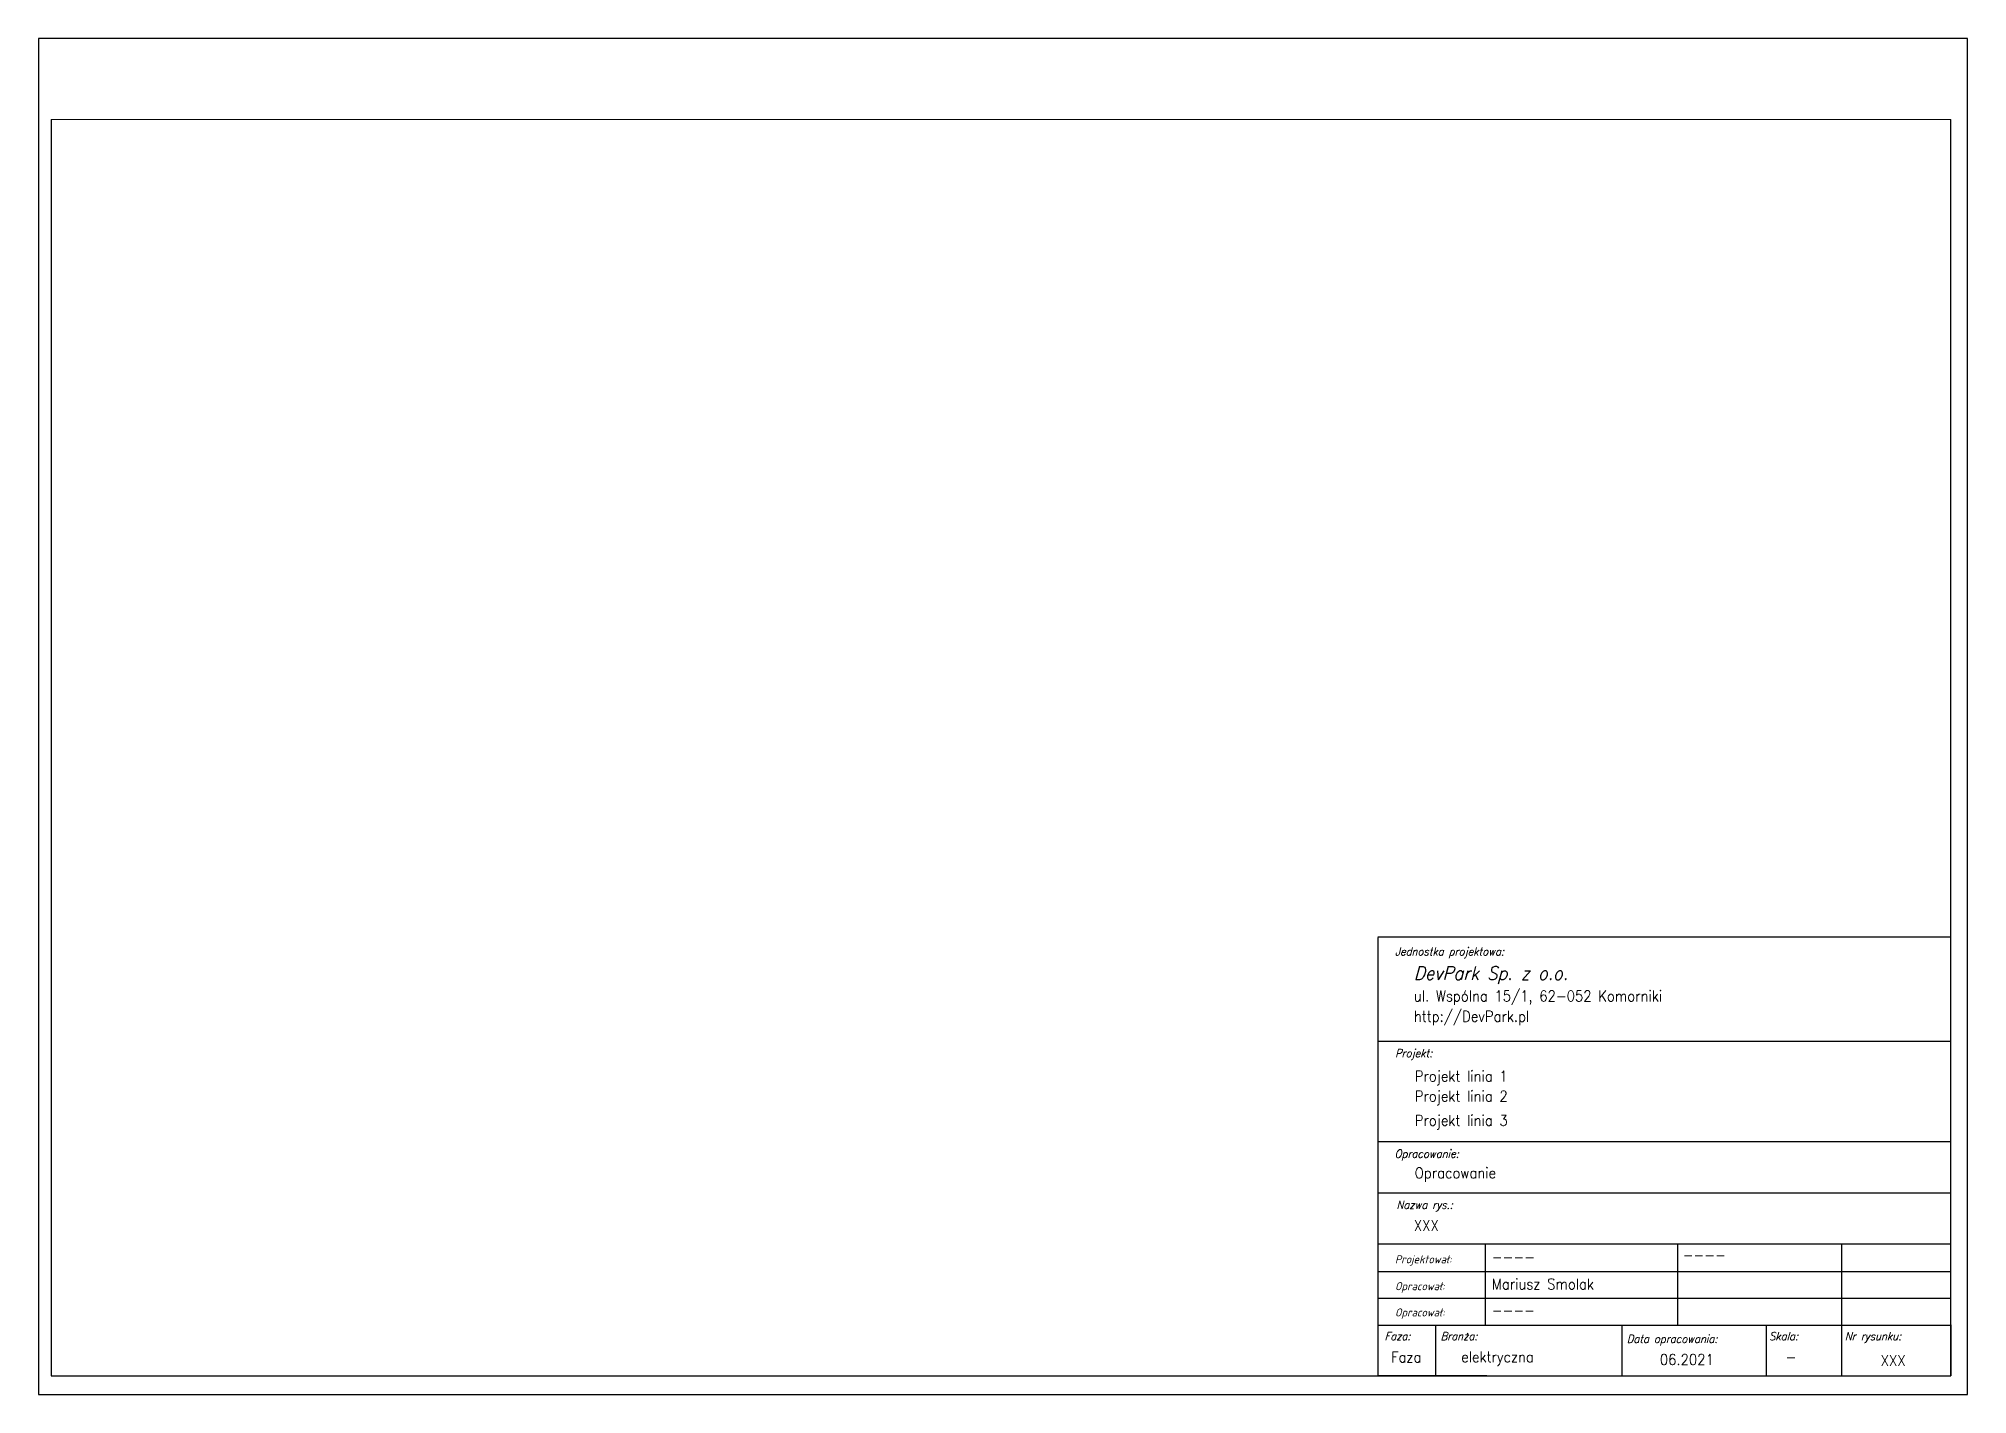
# Paper-space layout 'A4 Poziom' of a CAD drawing. Header units: millimetres. Extents: x 4 to 295, y 3 to 207.
import ezdxf
from ezdxf.enums import TextEntityAlignment as Align

# ---------------------------------------------------------------- set-up
doc = ezdxf.new("R2010")
doc.units = ezdxf.units.MM
doc.layers.add('__MYCOMM_RAMKA', color=7, linetype='Continuous')
doc.layers.add('tabelka', color=7, linetype='Continuous')
doc.styles.add('ROMANS', font='romans.shx', dxfattribs={"width": 0.5})

psp = doc.layouts.new('A4 Poziom')

# ---------------------------------------------------------------- linework, layer by layer
at = {"layer": '__MYCOMM_RAMKA'}
for p, q in [((205.9, 71.83), (292.4, 71.83)), ((205.9, 71.73), (205.9, 5.56)), ((205.9, 56.09), (292.4, 56.09)), ((205.9, 40.9), (292.4, 40.9)), ((205.9, 33.19), (292.4, 33.19)), ((205.9, 25.47), (292.4, 25.47)), ((222.14, 25.37), (222.14, 21.31)), ((251.14, 25.37), (251.14, 21.31)), ((275.91, 25.37), (275.91, 21.31)), ((205.9, 21.31), (292.4, 21.31)), ((222.14, 21.31), (222.14, 17.25)), ((251.14, 21.31), (251.14, 17.25)), ((275.91, 21.31), (275.91, 17.25)), ((205.9, 17.25), (292.4, 17.25)), ((222.14, 17.25), (222.14, 13.19)), ((251.14, 17.25), (251.14, 13.19)), ((275.91, 17.25), (275.91, 13.19)), ((205.9, 13.19), (292.4, 13.19)), ((214.63, 13.25), (214.63, 5.56)), ((214.63, 13.25), (214.63, 5.56)), ((242.77, 13.25), (242.77, 5.56)), ((264.54, 13.25), (264.54, 5.56)), ((275.91, 13.25), (275.91, 5.56)), ((292.4, 13.25), (292.4, 5.56)), ((292.4, 13.25), (292.4, 5.56)), ((222.38, 5.56), (205.9, 5.56)), ((222.38, 5.56), (238.87, 5.56)), ((238.87, 5.56), (255.36, 5.56)), ((255.36, 5.56), (271.84, 5.56)), ((259.43, 5.56), (275.91, 5.56)), ((275.91, 5.56), (292.4, 5.56)), ((275.91, 5.56), (292.4, 5.56))]:
    psp.add_line(p, q, dxfattribs=at)
at = {"layer": 'tabelka', "color": 0}
for p, q in [((294.91, 207.43), (3.79, 207.43)), ((3.79, 207.43), (3.79, 2.74)), ((294.91, 2.74), (294.91, 207.43)), ((5.68, 195.21), (5.68, 5.56)), ((292.4, 5.56), (292.4, 195.21)), ((5.68, 5.56), (292.4, 5.56)), ((3.79, 2.74), (294.91, 2.74))]:
    psp.add_line(p, q, dxfattribs=at)

# ---------------------------------------------------------------- texts
at = {"attachment_point": 1, "style": 'ROMANS'}
for s, insert, char_height in [('\\W0.9;Projekt linia 1', (211.49, 51.6), 1.6245), ('\\W0.9;Projekt linia 2', (211.49, 48.58), 1.6245), ('\\W0.9;Projekt linia 3', (211.49, 44.92), 1.6245), ('\\W0.9;Opracowanie', (211.49, 36.99), 1.6245), ('\\W0.9;----', (223.13, 24.27), 1.625), ('\\W0.9;----', (251.94, 24.59), 1.625), ('\\W0.9;Mariusz Smolak', (223.14, 20.21), 1.6245), ('\\W0.9;----', (223.12, 16.22), 1.625), ('\\W0.9;Faza', (207.92, 9.18), 1.625), ('\\W0.9;elektryczna', (218.51, 9.22), 1.6245), ('\\W0.9;06.2021', (248.49, 8.82), 1.6245)]:
    psp.add_mtext(s, dxfattribs=dict(at, insert=insert, char_height=char_height))
at = {"layer": '__MYCOMM_RAMKA', "style": 'ROMANS', "oblique": 15, "width": 0.9}
for s, height, p in [('Jednostka projektowa:', 1.2184, (208.53, 69.01)), ('DevPark Sp. z o.o.', 2.0306, (211.37, 65.33)), ('Projekt:', 1.218, (208.53, 53.65)), ('Opracowanie:', 1.2184, (208.47, 38.47)), ('Nazwa rys.:', 1.2184, (208.74, 30.75)), ('Projektował:', 1.2184, (208.51, 22.53)), ('Opracował:', 1.218, (208.51, 18.47)), ('Opracował:', 1.218, (208.51, 14.51)), ('Faza:', 1.218, (206.96, 10.93)), ('Branża:', 1.218, (215.42, 10.93)), ('Data opracowania:', 1.2184, (243.51, 10.52)), ('Skala:', 1.218, (264.99, 10.93)), ('Nr rysunku:', 1.2184, (276.42, 10.93))]:
    psp.add_text(s, height=height, dxfattribs=at).set_placement(p)
at = {"layer": '__MYCOMM_RAMKA', "style": 'ROMANS', "width": 0.9}
for s, height, p in [('ul. Wspólna 15/1, 62-052 Komorniki', 1.6245, (211.37, 62.08)), ('http://DevPark.pl', 1.6245, (211.37, 59.01)), ('XXX', 1.624, (211.37, 27.44)), ('-', 1.62, (267.47, 7.59))]:
    psp.add_text(s, height=height, dxfattribs=at).set_placement(p)
psp.add_text('XXX', height=1.624, dxfattribs=at).set_placement((283.7, 7.85), align=Align.MIDDLE)

# ---------------------------------------------------------------- viewports
at = {"layer": '0'}
psp.add_viewport(center=(149.04, 100.38), size=(286.72, 189.6499), view_center_point=(27519.61, -5043.4), view_height=17240.9012, dxfattribs=at)

doc.saveas('drawing.dxf')
